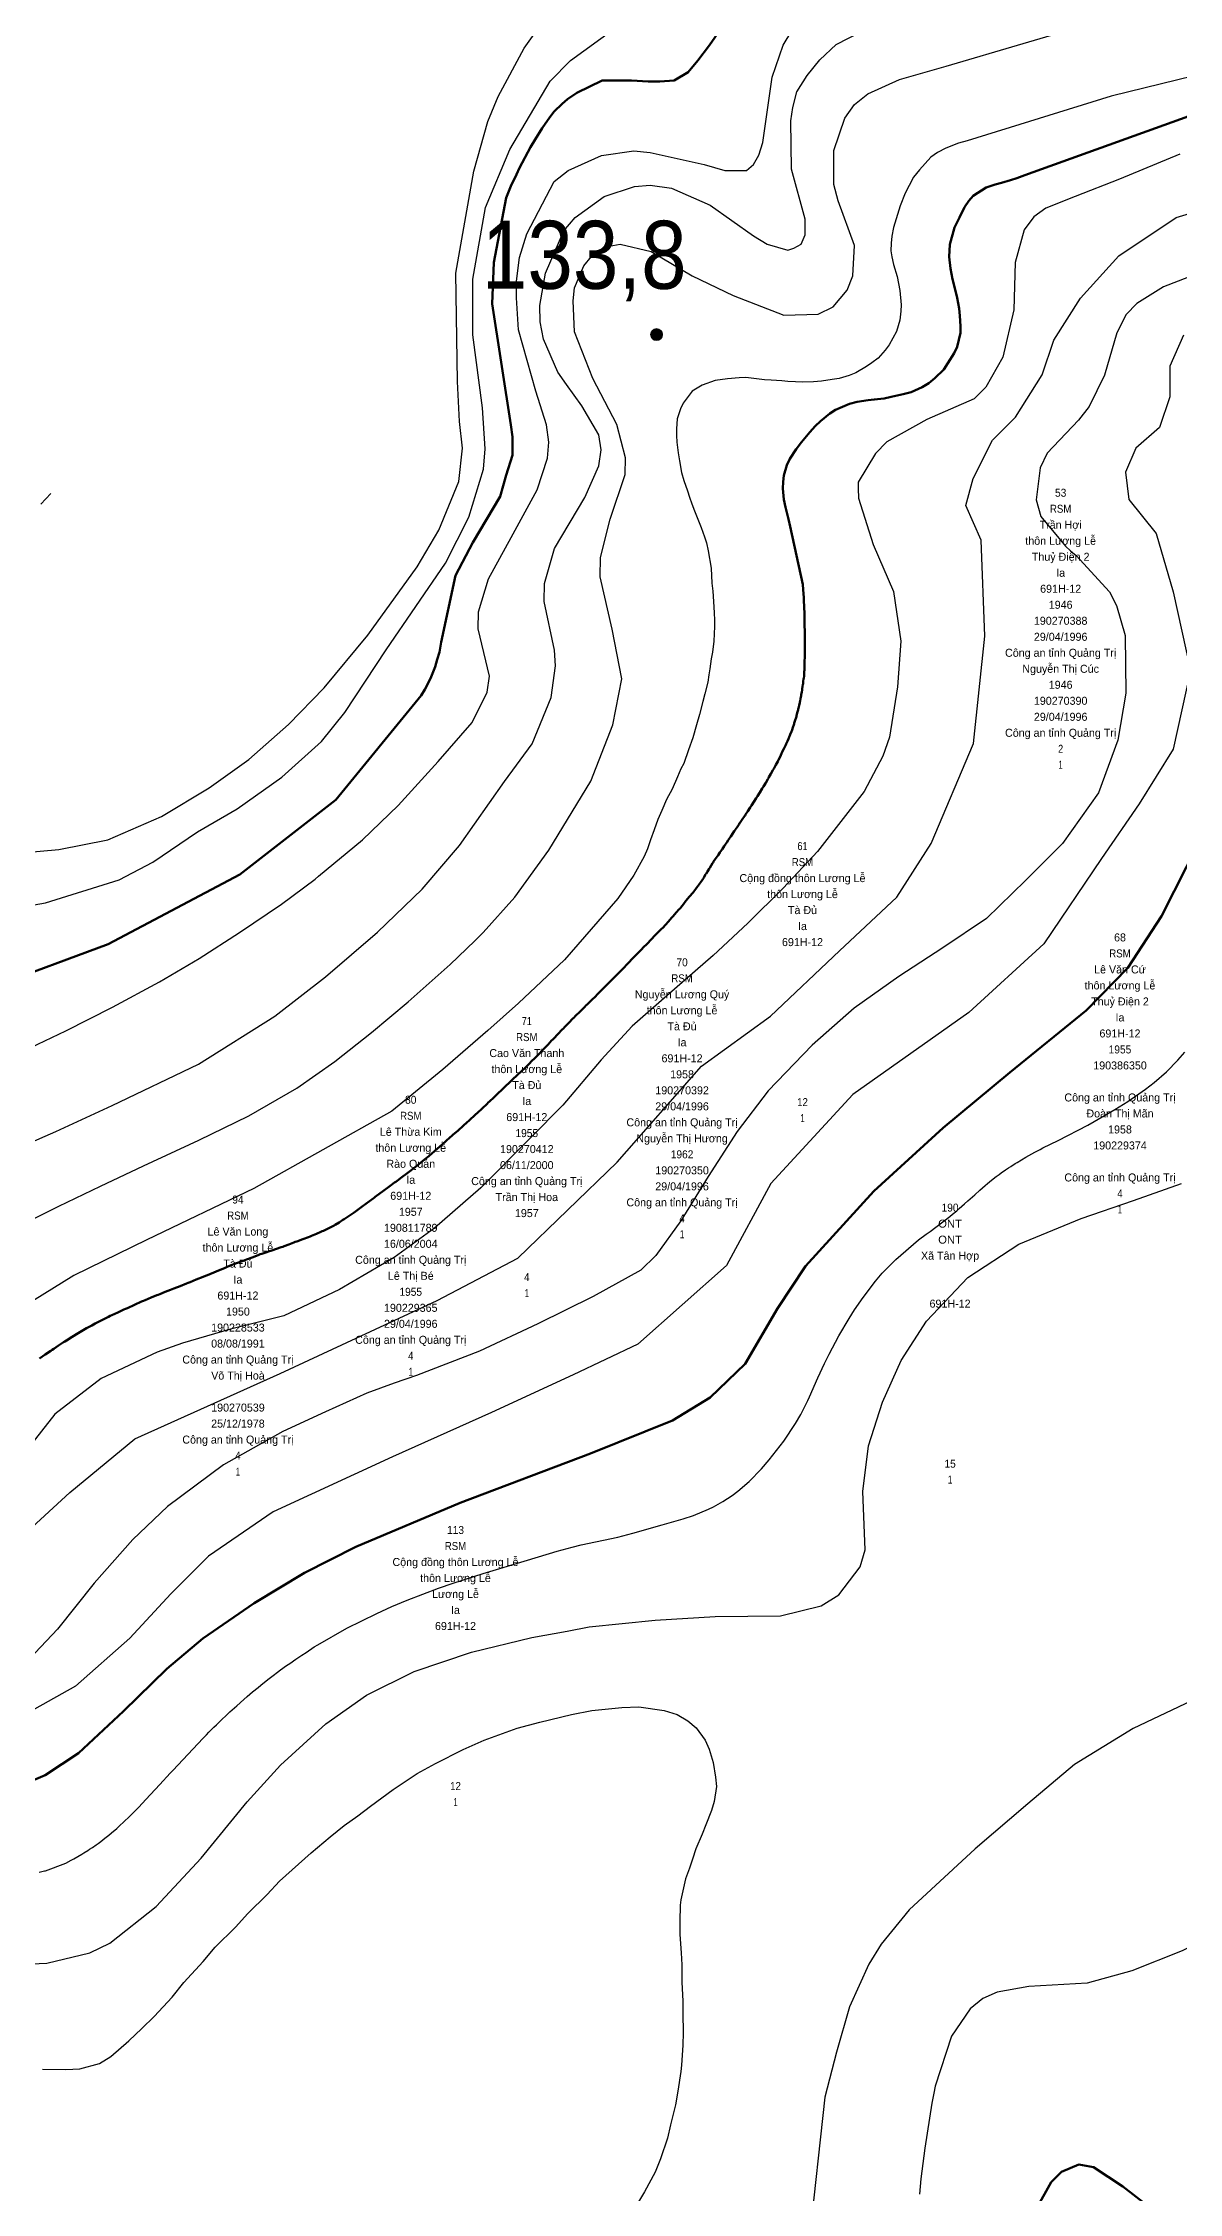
# Model space of a CAD drawing. Header units: metres. Extents: x 549268 to 556659, y 1838059 to 1844558.
# Drawn here: x 555175 to 555459, y 1840632 to 1841170 of the extents above; entities that cross this region are included whole.
import ezdxf
from ezdxf.enums import TextEntityAlignment as Align

# ---------------------------------------------------------------- set-up
doc = ezdxf.new("R2010")
doc.units = ezdxf.units.M
doc.header["$LTSCALE"] = 0.8
for name, color, linetype, lineweight in [('1', 7, 'Continuous', 25), ('2', 7, 'Continuous', 53), ('5', 7, 'Continuous', 13)]:
    doc.layers.add(name, color=color, linetype=linetype, lineweight=lineweight)
doc.layers.add('15', color=7, linetype='Continuous')

msp = doc.modelspace()

# ---------------------------------------------------------------- hatches: boundary and pattern name
at = {"layer": '5'}
msp.add_hatch(color=256, dxfattribs=at).paths.add_polyline_path([(555330.18, 1841096.68, 1), (555327.18, 1841096.68, 1)])

# ---------------------------------------------------------------- linework, layer by layer
at = {"layer": '1'}
for points in [[(555282.74, 1841096.62), (555282.74, 1841110.55), (555285.94, 1841128.42), (555291.96, 1841142.91), (555302.11, 1841160.03), (555307.15, 1841165.2), (555318.06, 1841173.11), (555330.37, 1841183.74), (555341.01, 1841197.06), (555347.54, 1841203.77), (555362.17, 1841215.64), (555374.17, 1841224.43), (555384.65, 1841231.01), (555395.67, 1841237.15), (555406.67, 1841242.8), (555417.75, 1841248.39), (555429.67, 1841254.07), (555444.62, 1841262.91), (555456.09, 1841270.09), (555467.8, 1841276.71)], [(555164.2, 1840966.65), (555179.22, 1840967.95), (555191.53, 1840970.37), (555204.88, 1840976.19), (555216.78, 1840983.37), (555226.7, 1840990.46), (555236.67, 1840999.2), (555245.6, 1841008.37), (555256.5, 1841021.54), (555268.82, 1841038.63), (555274.26, 1841047.76), (555279.24, 1841060), (555280.15, 1841068.31), (555279.38, 1841074.96), (555278.87, 1841084.92), (555278.48, 1841112.04), (555282.96, 1841137.56), (555286.51, 1841149.91), (555289.07, 1841156.23), (555295.57, 1841168.24), (555302.88, 1841178.52)], [(555293.22, 1840956.1), (555301.76, 1840967.81), (555312.26, 1840985.06), (555317.76, 1840999.11), (555320, 1841010.64), (555317.56, 1841023.01), (555314.55, 1841036.1), (555314.68, 1841040.94), (555317.06, 1841050.51), (555320.81, 1841061.71), (555320.88, 1841065.89), (555318.72, 1841074.17), (555312.71, 1841085.67), (555308.19, 1841097.41), (555307.8, 1841105.1), (555308.19, 1841108.35), (555310.51, 1841113.86), (555312.38, 1841116.21), (555315.89, 1841118.63), (555319.58, 1841119.3), (555327.3, 1841117.42), (555337.57, 1841111.4), (555347.86, 1841106.48), (555360.47, 1841101.56), (555369.09, 1841101.82), (555372.85, 1841103.62), (555376.35, 1841107.79), (555377.74, 1841111.35), (555378.16, 1841118.95), (555374.04, 1841130.1), (555373.02, 1841134.18), (555372.99, 1841142.7), (555375.71, 1841150.82), (555378.18, 1841154.18), (555381.46, 1841156.84), (555389.39, 1841160.42), (555401.07, 1841163.78), (555458.85, 1841180.83)], [(555170.48, 1840917.68), (555181.01, 1840922.65), (555192.64, 1840928.54), (555204.43, 1840934.88), (555214.32, 1840940.71), (555224.44, 1840947.19), (555234.87, 1840954.29), (555243.29, 1840960.59), (555244.17, 1840961.28), (555255.16, 1840970.39), (555264.1, 1840978.97), (555274.1, 1840989.96), (555282.55, 1840999.75), (555286.36, 1841007.32), (555286.89, 1841011.34), (555284.09, 1841023.13), (555284.14, 1841027.35), (555286.69, 1841035.61), (555292.28, 1841045.93), (555298.84, 1841057.85), (555301.37, 1841065.77), (555301.7, 1841069.83), (555301.18, 1841074.12), (555298.48, 1841082.52), (555294.14, 1841097.84), (555293.62, 1841105.86), (555293.62, 1841110), (555294.39, 1841115.95), (555296.2, 1841121.9), (555303.07, 1841134.95), (555306.61, 1841137.72), (555314.93, 1841141.44), (555322.97, 1841142.65), (555327.03, 1841142.21), (555340.56, 1841139.23), (555345.72, 1841137.68), (555349.07, 1841137.68), (555351.14, 1841137.68), (555352.94, 1841139.23), (555354.23, 1841141.56), (555355.26, 1841144.66), (555357.55, 1841161.02), (555360.35, 1841169.01), (555362.52, 1841172.59)], [(555297.58, 1840994.42), (555302.28, 1841006), (555303.39, 1841013.9), (555303.16, 1841017.84), (555300.54, 1841029.98), (555300.62, 1841034.48), (555303.15, 1841043.19), (555310.7, 1841055.92), (555314.22, 1841063.85), (555314.78, 1841067.89), (555314.2, 1841071.63), (555309.98, 1841078.91), (555306.16, 1841084.22), (555303.98, 1841087.32), (555300.39, 1841095.52), (555299.57, 1841099.91), (555299.5, 1841103.99), (555300.88, 1841112.07), (555305.51, 1841122.58), (555308.35, 1841125.97), (555315.58, 1841131.21), (555323.14, 1841133.73), (555327.11, 1841134.02), (555332.37, 1841133.28), (555342.04, 1841129.05), (555352.94, 1841121.38), (555356.29, 1841119.31), (555358.87, 1841118.54), (555361.45, 1841117.76), (555363, 1841118.28), (555364.81, 1841119.31), (555365.84, 1841121.64), (555365.84, 1841123.97), (555365.84, 1841125.52), (555362.42, 1841138.07), (555362.23, 1841150.09), (555362.74, 1841153.45), (555363.77, 1841157.33), (555366.35, 1841161.47), (555369.45, 1841165.35), (555373.58, 1841169.23), (555386.05, 1841175.63)], [(555463.08, 1841161.36), (555442.3, 1841156.29), (555406.36, 1841145.09), (555404.12, 1841144.49), (555401.01, 1841143.26), (555398.88, 1841142.2), (555397.23, 1841141.05), (555394.37, 1841137.85), (555392.92, 1841135.99), (555391.81, 1841133.95), (555390.85, 1841131.99), (555389.55, 1841128.88), (555388.88, 1841126.7), (555387.92, 1841123.42), (555387.5, 1841121.32), (555387.31, 1841119.5), (555387.23, 1841117.6), (555387.47, 1841116.11), (555387.87, 1841114.21), (555388.82, 1841111.22), (555389.47, 1841107.73), (555389.82, 1841104.09), (555389.75, 1841102.56), (555389.5, 1841100.32), (555389.11, 1841098.85), (555388.65, 1841097.42), (555386.85, 1841094.15), (555385.81, 1841092.81), (555384.07, 1841090.8), (555382.52, 1841089.66), (555381.12, 1841088.7), (555378.52, 1841087.16), (555376.83, 1841086.42), (555374.34, 1841085.74), (555372.53, 1841085.46), (555369.9, 1841085.08), (555367.87, 1841084.88)], [(555459.52, 1841141.78), (555444.36, 1841135.51), (555433.34, 1841131.16), (555426.02, 1841128.29), (555422.97, 1841126.12), (555420.6, 1841122.87), (555418.3, 1841114.7), (555417.99, 1841102.88), (555415.26, 1841091.07), (555411.02, 1841083.57), (555408.06, 1841080.65), (555396.25, 1841075.44), (555386.21, 1841069.87), (555383.39, 1841066.99), (555379.11, 1841059.78), (555379.04, 1841058.24), (555379.19, 1841055.79), (555382.85, 1841044.25), (555387.94, 1841032.44), (555389.77, 1841020.04), (555388.87, 1841008.62), (555386.89, 1840996.05), (555385.26, 1840991.33), (555380.53, 1840982.44), (555368.89, 1840967.5), (555360.35, 1840958.32), (555351.49, 1840949.58), (555342.83, 1840941.51), (555331.22, 1840931.44), (555322.6, 1840923.85), (555314.83, 1840915.41), (555305.23, 1840904.06), (555297.23, 1840895.98), (555284.77, 1840883.37), (555273.15, 1840873.3), (555263.1, 1840866.02), (555249.39, 1840857.96), (555235.51, 1840851.38), (555222.12, 1840848.12), (555210.16, 1840844.56), (555203.85, 1840842.37), (555189.79, 1840835.77), (555178.24, 1840826.82), (555169.13, 1840815.24)], [(555318.85, 1840889.82), (555339.91, 1840913.81), (555357.14, 1840926.29), (555374.37, 1840942.61), (555388.73, 1840956.05), (555397.34, 1840969.49), (555407.87, 1840994.45), (555410.74, 1841021.33), (555409.78, 1841045.33), (555405.95, 1841053.97), (555407.86, 1841060.69), (555412.65, 1841070.29), (555418.39, 1841076.05), (555425.1, 1841086.61), (555427.97, 1841095.25), (555434.67, 1841105.81), (555444.24, 1841116.37), (555458.6, 1841125.97), (555477.75, 1841131.73)], [(555470.48, 1841114.49), (555455.38, 1841108.63), (555448.7, 1841104.46), (555446.09, 1841101.73), (555443.7, 1841097.1), (555440.67, 1841086.53), (555436.85, 1841078.7), (555434.18, 1841075.32), (555426.34, 1841067.07), (555424.53, 1841063.4), (555423.54, 1841055.41), (555424.72, 1841051.24), (555430.88, 1841043.81), (555432.19, 1841042.6), (555433.54, 1841041.46), (555441.89, 1841032.35), (555443.66, 1841028.93), (555445.78, 1841021.48), (555445.95, 1841007.03), (555443.95, 1840995.32), (555439.11, 1840982.13), (555430.15, 1840969.47), (555420.87, 1840960.21), (555411.14, 1840950.69), (555400.25, 1840943.41), (555389.25, 1840936.21), (555378.05, 1840928.33), (555367.56, 1840919.04), (555356.56, 1840907.63), (555348.78, 1840897.51)], [(555146.92, 1840949.53), (555175.93, 1840954.62), (555194.29, 1840960.41), (555202.77, 1840964.81), (555213.88, 1840972.36), (555223.8, 1840978.16), (555235.01, 1840986.09), (555244.89, 1840994.95), (555250.73, 1841002.19), (555261.03, 1841017.89), (555275.87, 1841039.57), (555281.7, 1841051.08), (555285.37, 1841063.06), (555285.81, 1841068.13), (555285.19, 1841078.37), (555282.74, 1841096.62)], [(555460.4, 1841096.52), (555456.99, 1841088.82), (555456.99, 1841081.13), (555454.43, 1841073.44), (555448.47, 1841068.31), (555445.91, 1841062.32), (555446.76, 1841055.49), (555453.58, 1841046.94), (555457.84, 1841032.41), (555462.11, 1841012.75), (555457.84, 1840993.09), (555449.32, 1840979.41), (555439.94, 1840965.73), (555425.45, 1840944.36), (555406.7, 1840927.27), (555377.72, 1840906.75), (555357.26, 1840884.53), (555346.18, 1840864.01), (555324.02, 1840844.35), (555307.82, 1840836.65), (555287.37, 1840827.25), (555262.65, 1840816.14), (555232.81, 1840802.46), (555216.62, 1840791.35), (555207.24, 1840781.95), (555197.01, 1840770.84), (555183.38, 1840758.87), (555169.74, 1840751.18)], [(555367.87, 1841084.88), (555365.09, 1841084.79), (555363.4, 1841084.9), (555361.49, 1841084.98), (555359.95, 1841085.15), (555357.35, 1841085.3), (555355.65, 1841085.4), (555350.95, 1841085.97), (555349.28, 1841085.87), (555346.37, 1841085.61), (555343.32, 1841085.17), (555340.04, 1841084.08), (555337.61, 1841082.51), (555335.3, 1841079.54), (555334.64, 1841078.09), (555333.84, 1841075.62), (555333.68, 1841073.13), (555333.62, 1841071.49), (555333.72, 1841069.82), (555334.06, 1841067.13), (555334.37, 1841065.11), (555334.89, 1841062.18), (555335.51, 1841060.21), (555336.41, 1841057.64), (555336.93, 1841056.02), (555337.5, 1841054.36), (555338.14, 1841052.65), (555339.14, 1841050.09), (555339.82, 1841048.44), (555340.64, 1841046.12), (555341.14, 1841044.61), (555341.6, 1841042.67), (555342.3, 1841038.28), (555342.5, 1841034.57), (555342.71, 1841032.55), (555342.87, 1841029.99), (555343.07, 1841027.12), (555343.14, 1841025.29), (555343.13, 1841023.71), (555343.1, 1841021.87), (555342.96, 1841020.01), (555342.66, 1841017.34), (555342.35, 1841015.62), (555341.98, 1841013.1), (555341.75, 1841011.6), (555341.45, 1841009.77), (555340.71, 1841006.89), (555340.22, 1841004.94), (555339.41, 1841001.73), (555338.69, 1840999.12), (555337.77, 1840995.9), (555336.63, 1840992.86), (555335.48, 1840989.46), (555334.7, 1840988.1), (555333.94, 1840986.16), (555332.55, 1840983.04), (555331.13, 1840980.5), (555330, 1840977.73), (555329.02, 1840975.5), (555328.03, 1840972.9), (555327.13, 1840970.42), (555326.37, 1840968.12), (555325.55, 1840966.23), (555322.98, 1840961.59), (555318.95, 1840955.75), (555305.68, 1840940.36), (555294.19, 1840929.57), (555286.49, 1840922.72), (555275.24, 1840913.01), (555262.47, 1840902.6), (555227.97, 1840883.26), (555201.2, 1840870.42), (555182.98, 1840861.52), (555167.82, 1840852.09)], [(555177.27, 1841056.94), (555174.72, 1841054.32)], [(554859.52, 1840855.73), (554872.4, 1840855.18), (554882.14, 1840855.13), (554897.69, 1840854.97), (554954.64, 1840855.19), (554983.97, 1840855.19), (555012.55, 1840855.19), (555030.78, 1840856.34), (555067.09, 1840860.98), (555084.73, 1840864), (555106.31, 1840869.57), (555126.19, 1840876.19), (555139.08, 1840880.79), (555157.45, 1840888.29), (555178.45, 1840897.5), (555192.53, 1840904), (555214.12, 1840914.33), (555233.23, 1840926.32), (555245.88, 1840936.18), (555258.91, 1840947.32), (555270.05, 1840958.07), (555279.41, 1840968.98), (555290.65, 1840984.99), (555297.58, 1840994.42)], [(555166.86, 1840872.69), (555179.22, 1840878.79), (555189.64, 1840883.85), (555200.39, 1840888.89), (555214.24, 1840895.32), (555226.76, 1840901.37), (555238.74, 1840908.29), (555248.23, 1840914.99), (555257.38, 1840922.21), (555266.57, 1840929.91), (555277.08, 1840939.27), (555283.22, 1840945.14), (555285.29, 1840947.22), (555293.22, 1840956.1)], [(555236.95, 1840764.53), (555238.47, 1840765.59), (555240.01, 1840766.62), (555241.04, 1840767.3), (555243.11, 1840768.64), (555243.98, 1840769.19), (555251.27, 1840773.33), (555258.7, 1840777.03), (555262.48, 1840778.74), (555266.33, 1840780.36), (555274.14, 1840783.34), (555277.84, 1840784.63), (555285.3, 1840787.03), (555296.37, 1840790.3), (555303.82, 1840792.57), (555307.56, 1840793.63), (555309.79, 1840794.2), (555319.02, 1840796.13), (555322.73, 1840797.08), (555330.11, 1840799.16), (555335.33, 1840800.68), (555337.9, 1840801.53), (555341.66, 1840803.07), (555342.88, 1840803.67), (555345.26, 1840805.01), (555347.55, 1840806.53), (555349.01, 1840807.62), (555351.8, 1840809.99), (555354.92, 1840813.14), (555356.85, 1840815.38), (555360.45, 1840820.08), (555363.41, 1840824.47), (555364.75, 1840826.74), (555366.51, 1840830.28), (555366.89, 1840831.18), (555369.02, 1840835.91), (555370.64, 1840839.48), (555371.79, 1840841.82), (555374.23, 1840846.41), (555376.79, 1840850.76), (555378.14, 1840852.89), (555380.29, 1840856.02), (555383.43, 1840860.1), (555385.11, 1840862.05), (555387.78, 1840864.83), (555388.45, 1840865.47), (555394.16, 1840870.41), (555396.09, 1840871.79), (555397.05, 1840872.49), (555398.49, 1840873.55), (555399.9, 1840874.62), (555400.61, 1840875.16), (555402, 1840876.27), (555402.69, 1840876.83), (555403.71, 1840877.69), (555404.36, 1840878.25), (555405.65, 1840879.39), (555406.5, 1840880.15), (555408.2, 1840881.69), (555409.49, 1840882.83), (555410.78, 1840883.96), (555411.44, 1840884.51), (555412.44, 1840885.33), (555413.57, 1840886.2), (555414.33, 1840886.77), (555414.85, 1840887.15), (555415.89, 1840887.88), (555416.68, 1840888.41), (555417.21, 1840888.76), (555418.28, 1840889.45), (555418.82, 1840889.78), (555419.91, 1840890.44), (555421, 1840891.08), (555421.74, 1840891.5), (555423.23, 1840892.31), (555424.53, 1840892.99), (555425.27, 1840893.38), (555429.06, 1840895.2), (555436.51, 1840899.09), (555443.2, 1840902.95), (555446.48, 1840905.01), (555450.93, 1840908.07), (555453.07, 1840909.72), (555456.13, 1840912.37), (555458.98, 1840915.29), (555460.75, 1840917.36)], [(555348.78, 1840897.51), (555341.6, 1840886.24), (555334.77, 1840875.19), (555328.49, 1840866.51), (555324.71, 1840862.86), (555312.81, 1840856.21), (555298.96, 1840849.45), (555284.37, 1840842.6), (555268.67, 1840836.47), (555263.08, 1840834.55), (555256.24, 1840832.11), (555245.9, 1840827.41), (555235.21, 1840822.49), (555220.41, 1840814.13), (555206.39, 1840803.79), (555197.76, 1840795.54), (555188.11, 1840784.56), (555178.9, 1840773.06), (555171.93, 1840765.66)], [(554829.67, 1840775.58), (554868.92, 1840772.7), (554912.96, 1840767.9), (554964.66, 1840760.22), (555011.56, 1840761.18), (555055.6, 1840766.94), (555080.49, 1840771.74), (555097.72, 1840772.7), (555115.91, 1840772.7), (555133.14, 1840774.62), (555151.33, 1840780.38), (555161.86, 1840788.06), (555170.47, 1840796.7), (555181.96, 1840807.26), (555198.23, 1840820.7), (555234.61, 1840837.02), (555273.86, 1840855.26), (555293.96, 1840865.82), (555318.85, 1840889.82)], [(555328.3, 1840775.36), (555343.34, 1840776.3), (555359.64, 1840776.46), (555369.81, 1840778.93), (555374.22, 1840781.64), (555379.54, 1840788.71), (555380.83, 1840792.92), (555380.23, 1840807.53), (555381.68, 1840818.89), (555385.18, 1840829.85), (555389.81, 1840840.29), (555396.14, 1840850.1), (555406.52, 1840861.02), (555419.26, 1840869.29), (555434.81, 1840875.75), (555447.86, 1840880.25), (555459.89, 1840884.51)], [(555170.51, 1840689.38), (555176.23, 1840689.63), (555187, 1840692.22), (555191.99, 1840694.58), (555203.55, 1840703.75), (555214.83, 1840715.83), (555226.32, 1840729.95), (555234.65, 1840739.07), (555245.96, 1840749.45), (555256.17, 1840756.62), (555268.08, 1840762.5), (555282.42, 1840767.36), (555297.49, 1840770.98), (555306.33, 1840772.63), (555311.83, 1840773.65), (555328.3, 1840775.36)], [(555174.35, 1840712.35), (555175.64, 1840712.65), (555175.91, 1840712.72), (555180.98, 1840714.63), (555182.34, 1840715.35), (555183.01, 1840715.72), (555184.01, 1840716.29), (555185, 1840716.87), (555185.49, 1840717.17), (555186.45, 1840717.78), (555186.93, 1840718.09), (555187.64, 1840718.56), (555188.58, 1840719.21), (555189.05, 1840719.54), (555189.74, 1840720.05), (555190.76, 1840720.82), (555191.76, 1840721.62), (555192.42, 1840722.16), (555193.71, 1840723.27), (555194.35, 1840723.84), (555195.6, 1840725), (555196.84, 1840726.19), (555197.65, 1840726.99), (555199.25, 1840728.62), (555201.02, 1840730.48), (555202.18, 1840731.73), (555204.49, 1840734.25), (555207.09, 1840737.08), (555207.78, 1840737.82), (555215.24, 1840745.77), (555216.15, 1840746.72), (555216.76, 1840747.34), (555218, 1840748.58), (555218.62, 1840749.19), (555219.87, 1840750.41), (555221.14, 1840751.61), (555221.99, 1840752.41), (555223.71, 1840753.97), (555225.47, 1840755.52), (555226.35, 1840756.29), (555227.69, 1840757.43), (555229.04, 1840758.55), (555229.72, 1840759.1), (555231.1, 1840760.19), (555231.79, 1840760.73), (555232.83, 1840761.53), (555233.94, 1840762.37), (555234.69, 1840762.92), (555236.19, 1840764), (555236.95, 1840764.53)], [(555226.49, 1840702.01), (555231.3, 1840706.75), (555234.38, 1840710.12), (555239.16, 1840714.38), (555242.31, 1840717.18), (555247.04, 1840721.15), (555250.57, 1840724), (555253.96, 1840726.46), (555257.17, 1840728.88), (555262.83, 1840732.98), (555268.78, 1840737.01), (555273.41, 1840739.53), (555280.29, 1840743.02), (555285.61, 1840745.35), (555293.8, 1840748.34), (555299.52, 1840749.87), (555307.38, 1840751.77), (555312.5, 1840752.73), (555320.02, 1840753.54), (555324.2, 1840753.71), (555330.53, 1840752.74), (555333.81, 1840751.75), (555336.5, 1840750.19), (555338.54, 1840748.46), (555340.86, 1840745.33), (555341.83, 1840743.08), (555342.84, 1840739.78), (555343.42, 1840736.13), (555343.64, 1840733.78), (555343.09, 1840729.98), (555342.43, 1840727.8), (555341, 1840724.17), (555340.07, 1840721.85), (555338.45, 1840718.2), (555337.65, 1840715.62), (555336.9, 1840713.32), (555335.91, 1840710.71), (555334.71, 1840705.4), (555334.59, 1840704.14), (555334.47, 1840700.02), (555334.52, 1840696.79), (555334.85, 1840692.15), (555334.95, 1840689.21), (555334.96, 1840684.82), (555335.21, 1840680.09), (555335.23, 1840677.03), (555335.29, 1840672.27), (555335.23, 1840669.12), (555334.94, 1840664.12), (555334.77, 1840662.57), (555334, 1840657.6), (555333.4, 1840654.18), (555332.15, 1840649.24), (555331.44, 1840645.9), (555329.65, 1840640.71), (555328.28, 1840637.37), (555325.69, 1840632.45), (555323.65, 1840629.13)], [(555462.41, 1840755.15), (555447.83, 1840748.27), (555433.16, 1840739.24), (555421.5, 1840729.46), (555408.34, 1840718.17), (555391.85, 1840702.98), (555384.84, 1840694.32), (555381.73, 1840689.35), (555376.9, 1840678.67), (555373.63, 1840667.36)], [(555482.44, 1840705.71), (555481.06, 1840704.57), (555470.8, 1840697.91), (555460.07, 1840692.67), (555447.48, 1840687.69), (555436.28, 1840684.61), (555421.72, 1840683.81), (555413.8, 1840682.4), (555410.25, 1840680.76), (555407.11, 1840678.21), (555402.42, 1840671.36), (555398.33, 1840658.83), (555397.97, 1840657.11), (555397.49, 1840654.59), (555395.73, 1840643.33), (555394.77, 1840635.68), (555394.39, 1840631.84)], [(555175.16, 1840663.14), (555180.99, 1840663.05), (555184.5, 1840663.23), (555189.38, 1840664.55), (555192.21, 1840666.26), (555196.74, 1840670.2), (555199.95, 1840673.3), (555203.09, 1840676.29), (555207.6, 1840681.09), (555210.45, 1840684.8), (555215.29, 1840690.03), (555218.35, 1840693.58), (555223.4, 1840698.64), (555226.49, 1840702.01)], [(555373.63, 1840667.36), (555370.74, 1840656.1), (555366.8, 1840620.26)]]:
    msp.add_lwpolyline(points, dxfattribs=at)
at = {"layer": '2'}
for points in [[(555224.47, 1840961.71), (555248.47, 1840980.43), (555269.8, 1841006.43), (555270.71, 1841007.97), (555271.56, 1841009.54), (555272.36, 1841011.17), (555273.36, 1841013.66), (555273.82, 1841015.45), (555274.39, 1841017.26), (555274.86, 1841019.79), (555278.44, 1841036.43), (555282.72, 1841044.71), (555289.58, 1841056.17), (555291.11, 1841061.53), (555292.64, 1841066.51), (555292.64, 1841071.1), (555292.26, 1841074.16), (555287.55, 1841104.33), (555287.98, 1841114.7), (555291.11, 1841130.88), (555292.27, 1841133.81), (555293.65, 1841136.67), (555294.43, 1841138.4), (555297.15, 1841143.57), (555298.33, 1841145.46), (555300.08, 1841148.31), (555302, 1841151.02), (555303.09, 1841152.42), (555305.06, 1841154.35), (555306.43, 1841155.52), (555308.71, 1841157.12), (555315.06, 1841160.21), (555318.01, 1841160.21), (555322.43, 1841160.21), (555326.56, 1841159.91), (555329.51, 1841159.91), (555333.05, 1841160.21), (555336.59, 1841162.27), (555338.95, 1841165.22), (555341.9, 1841169.05), (555344.55, 1841172.88)], [(555469.18, 1841153.96), (555420.73, 1841136.52), (555418.77, 1841135.8), (555417.16, 1841135.29), (555414.87, 1841134.63), (555413.34, 1841134.23), (555411.03, 1841133.41), (555407.81, 1841131.33), (555406.7, 1841130.14), (555405.64, 1841128.53), (555404.38, 1841125.96), (555403.17, 1841123.44), (555402.02, 1841119.19), (555401.78, 1841116.11), (555402.14, 1841113.21), (555402.69, 1841110.54), (555403.42, 1841107.64)], [(555403.42, 1841107.64), (555403.8, 1841105.84), (555404.29, 1841103.22), (555404.52, 1841101.36), (555404.68, 1841098.8), (555404.68, 1841097.12), (555403.81, 1841093.59), (555403.06, 1841092.02), (555401.52, 1841089.57), (555400.46, 1841087.96), (555398.21, 1841085.79), (555396.74, 1841084.5), (555395.07, 1841083.55), (555392.33, 1841082.31), (555390.35, 1841081.8), (555387.32, 1841081.16), (555385.59, 1841080.73), (555383.1, 1841080.42), (555381.59, 1841080.29), (555378.86, 1841079.89), (555376.87, 1841079.38), (555373.37, 1841077.89), (555371.97, 1841076.92), (555369.68, 1841075.06), (555368.31, 1841073.78), (555366.97, 1841072.3), (555364.92, 1841069.78), (555363.56, 1841068.03), (555361.97, 1841065.63), (555361.22, 1841064.06), (555360.49, 1841061.44), (555360.28, 1841059.84), (555360.22, 1841058.2), (555360.51, 1841055.45), (555360.9, 1841053.55), (555361.65, 1841050.54), (555362.09, 1841048.7), (555365.26, 1841034.23), (555365.43, 1841031.8), (555365.47, 1841031.03), (555365.5, 1841030.22), (555365.62, 1841026.93), (555365.69, 1841023.66), (555365.71, 1841022.85), (555365.72, 1841022.1), (555365.74, 1841019.74), (555365.73, 1841017.68), (555365.73, 1841017.12), (555365.72, 1841016.55), (555365.68, 1841014.54), (555365.63, 1841012.82), (555365.61, 1841012.45), (555365.59, 1841012.12), (555365.53, 1841011.32), (555365.46, 1841010.81), (555365.44, 1841010.67), (555365.42, 1841010.54), (555365.36, 1841010.04), (555365.3, 1841009.54), (555365.28, 1841009.39), (555365.26, 1841009.25), (555365.18, 1841008.72), (555365.1, 1841008.17), (555365.07, 1841008.02), (555365.05, 1841007.87), (555364.96, 1841007.31), (555364.86, 1841006.72), (555364.83, 1841006.56), (555364.8, 1841006.38), (555364.67, 1841005.74), (555364.54, 1841005.06), (555364.5, 1841004.87), (555364.46, 1841004.68), (555364.3, 1841003.98), (555364.13, 1841003.27), (555364.08, 1841003.07), (555364.03, 1841002.87), (555363.86, 1841002.15), (555363.67, 1841001.42), (555363.62, 1841001.21), (555363.56, 1841001.01), (555363.33, 1841000.27), (555363.1, 1840999.55), (555363.03, 1840999.36), (555362.97, 1840999.17), (555362.76, 1840998.51), (555362.54, 1840997.86), (555362.47, 1840997.67), (555362.39, 1840997.48), (555362.1, 1840996.76), (555361.8, 1840996.05), (555361.72, 1840995.86), (555361.64, 1840995.67), (555361.39, 1840995.02), (555361.11, 1840994.35), (555361.02, 1840994.16), (555360.92, 1840993.95), (555360.52, 1840993.17), (555360.11, 1840992.37), (555360, 1840992.15), (555359.9, 1840991.94)], [(555359.9, 1840991.94), (555359.54, 1840991.18), (555359.18, 1840990.42), (555359.07, 1840990.2), (555358.96, 1840989.98), (555358.51, 1840989.14), (555358.04, 1840988.28), (555357.9, 1840988.04), (555357.77, 1840987.8), (555357.27, 1840986.92), (555356.77, 1840986.03), (555356.63, 1840985.79), (555356.48, 1840985.54), (555355.97, 1840984.64), (555355.43, 1840983.72), (555355.27, 1840983.47), (555355.11, 1840983.2), (555354.51, 1840982.24), (555353.9, 1840981.29), (555353.74, 1840981.03), (555353.57, 1840980.77), (555352.99, 1840979.87), (555352.42, 1840978.98), (555352.26, 1840978.73), (555352.1, 1840978.48), (555351.51, 1840977.6), (555350.93, 1840976.73), (555350.78, 1840976.5), (555350.62, 1840976.27), (555350.08, 1840975.48), (555349.56, 1840974.72), (555349.42, 1840974.52), (555349.29, 1840974.31), (555348.81, 1840973.6), (555348.34, 1840972.92), (555348.22, 1840972.73), (555348.09, 1840972.54), (555347.63, 1840971.88), (555347.2, 1840971.24), (555347.08, 1840971.06), (555346.97, 1840970.89), (555346.59, 1840970.3), (555346.21, 1840969.71), (555346.1, 1840969.55), (555345.99, 1840969.38), (555345.57, 1840968.77), (555345.14, 1840968.15), (555345.03, 1840967.98), (555344.91, 1840967.81), (555344.5, 1840967.21), (555344.07, 1840966.59), (555343.95, 1840966.41), (555343.83, 1840966.24), (555343.36, 1840965.58), (555342.92, 1840964.94), (555342.8, 1840964.76), (555342.69, 1840964.59), (555342.34, 1840964.01), (555342, 1840963.43), (555341.9, 1840963.27), (555341.8, 1840963.11), (555341.41, 1840962.51), (555341.03, 1840961.92), (555340.94, 1840961.77), (555340.85, 1840961.62), (555340.57, 1840961.1), (555340.27, 1840960.59), (555340.17, 1840960.43), (555340.07, 1840960.28), (555339.63, 1840959.69), (555339.16, 1840959.07), (555339.03, 1840958.9), (555338.9, 1840958.73), (555338.45, 1840958.11), (555337.96, 1840957.45), (555337.8, 1840957.26), (555337.64, 1840957.07), (555337.01, 1840956.34), (555336.35, 1840955.57), (555336.17, 1840955.35), (555335.99, 1840955.14), (555335.37, 1840954.33), (555334.73, 1840953.5), (555334.54, 1840953.27), (555334.34, 1840953.04), (555333.59, 1840952.19), (555332.82, 1840951.34), (555332.6, 1840951.1), (555332.39, 1840950.86), (555331.65, 1840949.99), (555330.9, 1840949.13), (555330.69, 1840948.9), (555330.47, 1840948.68), (555329.69, 1840947.89), (555328.84, 1840947.06), (555328.59, 1840946.8), (555328.33, 1840946.53), (555327.33, 1840945.49), (555326.28, 1840944.38), (555325.99, 1840944.08), (555325.69, 1840943.78)], [(555206.26, 1840763.15), (555215.24, 1840770.78), (555228.03, 1840779.58), (555240.67, 1840787.15), (555253.52, 1840793.71), (555279.55, 1840804.7), (555312.17, 1840817.04), (555332.67, 1840825.29), (555342.05, 1840830.97), (555350.85, 1840839.42), (555358.87, 1840853.22), (555365.88, 1840863.79), (555382.99, 1840882.61), (555400.29, 1840898.41), (555417.01, 1840912.2), (555436.08, 1840927.71), (555446.52, 1840938.39), (555454.92, 1840951.32), (555464.33, 1840969.92)], [(555162.7, 1840933.63), (555191.58, 1840944.33), (555224.47, 1840961.71)], [(555325.69, 1840943.78), (555324.62, 1840942.71), (555323.49, 1840941.57), (555323.16, 1840941.23), (555322.81, 1840940.88), (555321.51, 1840939.52), (555320.21, 1840938.15), (555319.87, 1840937.8), (555319.54, 1840937.46), (555318.4, 1840936.3), (555315.34, 1840933.23), (555314.09, 1840931.98), (555313.76, 1840931.65), (555313.45, 1840931.34), (555312.37, 1840930.29), (555311.32, 1840929.26), (555311.02, 1840928.97), (555310.71, 1840928.66), (555309.53, 1840927.51), (555308.36, 1840926.34), (555308.05, 1840926.02), (555307.74, 1840925.71), (555306.7, 1840924.63), (555305.68, 1840923.56), (555305.39, 1840923.26), (555305.1, 1840922.95), (555304.02, 1840921.85), (555302.97, 1840920.77), (555302.7, 1840920.48), (555302.44, 1840920.2), (555301.55, 1840919.25), (555300.68, 1840918.32), (555300.43, 1840918.06), (555300.18, 1840917.8), (555299.23, 1840916.84), (555298.24, 1840915.85), (555297.96, 1840915.57), (555297.68, 1840915.29), (555296.62, 1840914.25), (555295.54, 1840913.19), (555295.23, 1840912.9), (555294.93, 1840912.6), (555293.82, 1840911.54), (555292.68, 1840910.46), (555292.35, 1840910.15), (555292.02, 1840909.84), (555290.81, 1840908.7), (555289.62, 1840907.57), (555289.31, 1840907.28), (555289, 1840906.99), (555287.97, 1840905.99), (555286.92, 1840904.99), (555286.61, 1840904.7), (555286.29, 1840904.4), (555285.05, 1840903.25), (555283.81, 1840902.11), (555283.48, 1840901.8), (555283.17, 1840901.51), (555282.08, 1840900.51), (555280.99, 1840899.5), (555280.67, 1840899.21), (555280.34, 1840898.91), (555279.05, 1840897.76), (555277.77, 1840896.63), (555277.43, 1840896.33), (555277.11, 1840896.04), (555276.01, 1840895.06), (555274.97, 1840894.14), (555274.68, 1840893.88), (555274.39, 1840893.63), (555273.34, 1840892.71), (555272.28, 1840891.81), (555271.99, 1840891.57), (555271.7, 1840891.32), (555270.66, 1840890.47), (555269.62, 1840889.62), (555269.34, 1840889.39), (555269.05, 1840889.16), (555268, 1840888.33), (555266.9, 1840887.48), (555266.58, 1840887.24), (555266.26, 1840886.99), (555265.02, 1840886.07), (555263.79, 1840885.16), (555263.47, 1840884.93), (555263.16, 1840884.7), (555262.11, 1840883.92), (555261.08, 1840883.17), (555260.79, 1840882.96), (555260.5, 1840882.74), (555258.34, 1840881.14), (555258.06, 1840880.93), (555257.79, 1840880.73), (555256.87, 1840880.05), (555255.96, 1840879.38), (555255.69, 1840879.19), (555255.42, 1840878.99), (555254.41, 1840878.24), (555253.37, 1840877.48), (555253.09, 1840877.27), (555252.81, 1840877.08)], [(555252.81, 1840877.08), (555251.8, 1840876.38), (555250.81, 1840875.73), (555250.54, 1840875.55), (555250.27, 1840875.37), (555249.31, 1840874.74), (555248.32, 1840874.13), (555248.03, 1840873.97), (555247.73, 1840873.81), (555246.59, 1840873.24), (555245.41, 1840872.7), (555245.08, 1840872.56), (555244.76, 1840872.41), (555243.62, 1840871.9), (555242.4, 1840871.4), (555242.04, 1840871.25), (555241.66, 1840871.1), (555240.21, 1840870.55), (555238.74, 1840870.01), (555238.36, 1840869.87), (555237.98, 1840869.73), (555236.72, 1840869.25), (555235.53, 1840868.81), (555235.2, 1840868.69), (555234.86, 1840868.57), (555233.66, 1840868.16), (555232.52, 1840867.78), (555232.22, 1840867.68), (555231.94, 1840867.58), (555230.98, 1840867.27), (555229.95, 1840866.92), (555229.61, 1840866.8), (555229.26, 1840866.67), (555227.79, 1840866.11), (555226.18, 1840865.49), (555225.74, 1840865.32), (555225.29, 1840865.15), (555223.66, 1840864.55), (555221.9, 1840863.87), (555221.36, 1840863.66), (555220.8, 1840863.43), (555218.61, 1840862.52), (555216.43, 1840861.61), (555215.88, 1840861.38), (555215.34, 1840861.17), (555213.61, 1840860.48), (555212.03, 1840859.86), (555211.58, 1840859.69), (555211.14, 1840859.51), (555209.54, 1840858.87), (555207.99, 1840858.25), (555207.58, 1840858.09), (555207.18, 1840857.93), (555205.8, 1840857.38), (555204.47, 1840856.85), (555204.09, 1840856.7), (555203.71, 1840856.54), (555202.31, 1840855.98), (555200.82, 1840855.35), (555200.37, 1840855.16), (555199.91, 1840854.96), (555198.14, 1840854.17), (555196.37, 1840853.37), (555195.91, 1840853.16), (555195.47, 1840852.96), (555193.98, 1840852.28), (555192.51, 1840851.6), (555192.08, 1840851.39), (555191.64, 1840851.17), (555189.96, 1840850.32), (555188.32, 1840849.46), (555187.9, 1840849.24), (555187.5, 1840849.02), (555186.17, 1840848.29), (555184.87, 1840847.54), (555184.49, 1840847.32), (555184.1, 1840847.08), (555182.61, 1840846.19), (555181.14, 1840845.27), (555180.76, 1840845.03), (555180.39, 1840844.8), (555179.17, 1840843.99), (555177.95, 1840843.17), (555177.59, 1840842.93), (555177.23, 1840842.67), (555175.82, 1840841.71), (555174.41, 1840840.73)], [(555171.31, 1840734.69), (555175.85, 1840736.6), (555184.15, 1840742.09), (555195.44, 1840752.6), (555206.26, 1840763.15)], [(555456, 1840625.44), (555445.25, 1840633.8), (555437.94, 1840638.58), (555434.25, 1840639.28), (555429.9, 1840637.43), (555427.35, 1840634.9), (555423.64, 1840628.29)]]:
    msp.add_lwpolyline(points, dxfattribs=at)
at = {"layer": '5'}
msp.add_circle((555328.68, 1841096.68), 1.5, dxfattribs=at)

# ---------------------------------------------------------------- texts
at = {"layer": '15'}
for s, width, p in [('RSM', 0.9, (555429.69, 1841052.15)), ('53', 0.95, (555429.69, 1841056.15)), ('2', 0.85, (555429.69, 1840992.15)), ('1', 0.75, (555429.69, 1840988.15)), ('61', 0.85, (555365.16, 1840967.83)), ('RSM', 0.9, (555365.15, 1840963.83)), ('70', 0.95, (555335.05, 1840938.78)), ('RSM', 0.9, (555444.52, 1840941)), ('RSM', 0.9, (555335.04, 1840934.78)), ('71', 0.85, (555296.23, 1840924.09)), ('RSM', 0.9, (555296.23, 1840920.09)), ('1955', 0.95, (555444.52, 1840917)), ('80', 0.95, (555267.22, 1840904.42)), ('12', 0.9, (555365.16, 1840903.83)), ('RSM', 0.9, (555267.22, 1840900.42)), ('1955', 0.95, (555296.22, 1840896.09)), ('1', 0.75, (555365.15, 1840899.83)), ('1962', 0.95, (555335.04, 1840890.78)), ('4', 0.9, (555444.52, 1840881)), ('RSM', 0.9, (555224.01, 1840875.48)), ('94', 0.95, (555224.02, 1840879.48)), ('4', 0.9, (555335.04, 1840874.78)), ('190', 0.95, (555402.04, 1840877.46)), ('1', 0.75, (555444.52, 1840877)), ('1', 0.75, (555335.04, 1840870.78)), ('ONT', 1.05, (555402.04, 1840873.46)), ('ONT', 1.05, (555402.04, 1840869.46)), ('4', 0.9, (555296.23, 1840860.09)), ('1955', 0.95, (555267.21, 1840856.42)), ('1', 0.75, (555296.23, 1840856.09)), ('4', 0.9, (555267.22, 1840840.42)), ('1', 0.75, (555267.22, 1840836.42)), ('4', 0.9, (555224.01, 1840815.48)), ('1', 0.75, (555224.01, 1840811.48)), ('15', 0.95, (555402.05, 1840813.46)), ('1', 0.75, (555402.04, 1840809.46)), ('113', 0.95, (555278.41, 1840796.88)), ('RSM', 0.9, (555278.4, 1840792.88)), ('12', 0.9, (555278.41, 1840732.88)), ('1', 0.75, (555278.4, 1840728.88))]:
    msp.add_text(s, height=2, dxfattribs=dict(at, width=width)).set_placement(p, align=Align.CENTER)
for s, p in [('Trần Hợi', (555429.69, 1841048.15)), ('thôn Lương Lễ', (555429.69, 1841044.15)), ('Thuỷ Điện 2', (555429.69, 1841040.15)), ('Ia', (555429.69, 1841036.15)), ('691H-12', (555429.69, 1841032.15)), ('1946', (555429.69, 1841028.15)), ('29/04/1996', (555429.69, 1841020.15)), ('190270388', (555429.69, 1841024.15)), ('Công an tỉnh Quảng Trị', (555429.69, 1841016.15)), ('Nguyễn Thị Cúc', (555429.69, 1841012.15)), ('190270390', (555429.69, 1841004.15)), ('1946', (555429.69, 1841008.15)), ('29/04/1996', (555429.69, 1841000.15)), ('Công an tỉnh Quảng Trị', (555429.69, 1840996.15)), ('Cộng đồng thôn Lương Lễ', (555365.15, 1840959.83)), ('thôn Lương Lễ', (555365.15, 1840955.83)), ('Tà Đủ', (555365.15, 1840951.83)), ('Ia', (555365.15, 1840947.83)), ('68', (555444.53, 1840945)), ('691H-12', (555365.15, 1840943.83)), ('thôn Lương Lễ', (555444.52, 1840933)), ('Lê Văn Cứ', (555444.52, 1840937)), ('Nguyễn Lương Quý', (555335.04, 1840930.78)), ('Thuỷ Điện 2', (555444.52, 1840929)), ('thôn Lương Lễ', (555335.04, 1840926.78)), ('Tà Đủ', (555335.04, 1840922.78)), ('Ia', (555444.52, 1840925)), ('Ia', (555335.04, 1840918.78)), ('691H-12', (555444.52, 1840921)), ('Cao Văn Thanh', (555296.23, 1840916.09)), ('thôn Lương Lễ', (555296.23, 1840912.09)), ('691H-12', (555335.04, 1840914.78)), ('190386350', (555444.53, 1840913)), ('Tà Đủ', (555296.23, 1840908.09)), ('190270392', (555335.05, 1840906.78)), ('1958', (555335.04, 1840910.78)), ('Ia', (555296.23, 1840904.09)), ('29/04/1996', (555335.04, 1840902.78)), ('Công an tỉnh Quảng Trị', (555444.52, 1840905)), ('Đoàn Thị Mãn', (555444.52, 1840901)), ('Lê Thừa Kim', (555267.22, 1840896.42)), ('691H-12', (555296.23, 1840900.09)), ('Công an tỉnh Quảng Trị', (555335.04, 1840898.78)), ('1958', (555444.52, 1840897)), ('thôn Lương Lễ', (555267.22, 1840892.42)), ('190270412', (555296.23, 1840892.09)), ('Nguyễn Thị Hương', (555335.04, 1840894.78)), ('190229374', (555444.53, 1840893)), ('Rào Quán', (555267.22, 1840888.42)), ('06/11/2000', (555296.23, 1840888.09)), ('190270350', (555335.05, 1840886.78)), ('Công an tỉnh Quảng Trị', (555444.52, 1840885)), ('691H-12', (555267.22, 1840880.42)), ('Ia', (555267.22, 1840884.42)), ('Công an tỉnh Quảng Trị', (555296.23, 1840884.09)), ('Trần Thị Hoa', (555296.23, 1840880.09)), ('29/04/1996', (555335.04, 1840882.78)), ('1957', (555267.22, 1840876.42)), ('1957', (555296.23, 1840876.09)), ('Công an tỉnh Quảng Trị', (555335.04, 1840878.78)), ('Lê Văn Long', (555224.01, 1840871.48)), ('190811789', (555267.22, 1840872.42)), ('thôn Lương Lễ', (555224.01, 1840867.48)), ('Tà Đủ', (555224.01, 1840863.48)), ('Công an tỉnh Quảng Trị', (555267.22, 1840864.42)), ('16/06/2004', (555267.22, 1840868.42)), ('Xã Tân Hợp', (555402.04, 1840865.46)), ('Ia', (555224.01, 1840859.48)), ('Lê Thị Bé', (555267.22, 1840860.42)), ('691H-12', (555224.01, 1840855.48)), ('691H-12', (555402.04, 1840853.46)), ('190228533', (555224.01, 1840847.48)), ('1950', (555224.01, 1840851.48)), ('29/04/1996', (555267.22, 1840848.42)), ('190229365', (555267.22, 1840852.42)), ('08/08/1991', (555224.01, 1840843.48)), ('Công an tỉnh Quảng Trị', (555267.22, 1840844.42)), ('Công an tỉnh Quảng Trị', (555224.01, 1840839.48)), ('Võ Thị Hoà', (555224.02, 1840835.48)), ('190270539', (555224.02, 1840827.48)), ('25/12/1978', (555224.01, 1840823.48)), ('Công an tỉnh Quảng Trị', (555224.01, 1840819.48)), ('Cộng đồng thôn Lương Lễ', (555278.4, 1840788.88)), ('thôn Lương Lễ', (555278.4, 1840784.88)), ('Lương Lễ', (555278.4, 1840780.88)), ('691H-12', (555278.4, 1840772.88)), ('Ia', (555278.4, 1840776.88))]:
    msp.add_text(s, height=2, dxfattribs=at).set_placement(p, align=Align.CENTER)
at = {"layer": '5', "width": 0.9}
msp.add_text('133,8', height=17, dxfattribs=at).set_placement((555284.99, 1841108.12))

doc.saveas('drawing.dxf')
